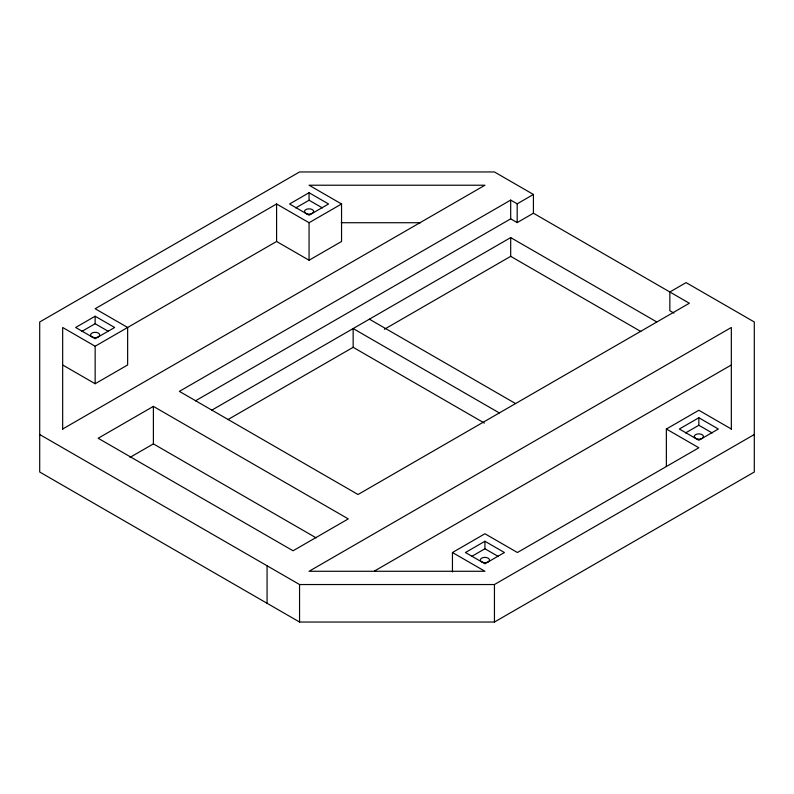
<?xml version="1.0" encoding="UTF-8"?>
<svg xmlns="http://www.w3.org/2000/svg" width="794" height="794" viewBox="0 0 794 794"><rect width="100%" height="100%" fill="white"/><g stroke="black" fill="none" stroke-linecap="round" stroke-linejoin="round"><path stroke-width="1.19" d="M62.666 429.375L62.666 327.475L95.151 346.234L276.59 241.485L309.065 260.233L341.549 241.485L341.549 203.979L309.065 222.727L276.59 203.979L95.151 308.727L127.636 327.475L127.636 364.982L95.151 383.74L62.666 364.982M95.151 316.23L75.658 327.475L95.151 338.73L114.644 327.475L95.151 316.23L95.151 323.734L108.48 331.426M309.065 192.724L289.582 203.979L309.065 215.224L328.557 203.979L309.065 192.724L309.065 200.227L295.735 207.919M81.812 331.426L95.151 323.734M62.666 429.018L484.936 185.22L309.065 185.22L341.549 203.979M153.391 406.379L98.168 438.258L293.055 550.778L348.278 518.899L153.391 406.379L153.391 443.886L316.151 537.856M533.419 213.219L533.419 194.461L517.182 203.84L510.691 200.088L179.375 391.373L358.025 494.513L689.341 303.239L533.419 213.219L517.182 222.598L510.691 218.846L195.453 400.841M130.027 457.374L153.391 443.886M211.849 410.131L510.691 237.595L656.856 321.987M227.908 419.609L353.151 347.306L484.38 423.073M384.375 329.272L510.691 256.353L640.847 331.505M374.44 571.035L731.334 364.982M452.451 571.879L452.451 552.515L484.936 533.766L517.41 552.515L698.849 447.766L666.365 429.018L666.365 466.525M666.365 429.018L698.849 410.26L731.334 429.018M484.936 541.27L465.443 552.515L484.936 563.77L504.418 552.515L484.936 541.27L484.936 548.763L471.596 556.465M698.849 417.763L679.356 429.018L698.849 440.263L718.342 429.018L698.849 417.763L698.849 425.266L712.188 432.958M685.52 432.958L698.849 425.266M39.7 434.507L299.556 584.533L494.444 584.533L754.3 434.507M533.419 194.461L494.444 171.961L299.556 171.961L39.7 321.987L39.7 472.013L299.556 622.039L494.444 622.039L754.3 472.013L754.3 321.987L686.085 282.604L669.848 291.984L669.848 310.732L673.947 313.104M341.271 222.727L420.532 222.727M309.065 200.227L322.404 207.919M369.389 319.178L515.554 403.56M499.317 412.94L353.151 328.547L353.151 347.306M484.936 548.763L498.265 556.465M452.451 552.515L484.936 571.273L309.065 571.273L731.334 327.475L731.334 429.375M517.182 203.84L517.182 222.598M510.691 200.088L510.691 218.846M510.691 237.595L510.691 256.353M494.444 584.533L494.444 622.039M309.065 222.727L309.065 260.233M299.556 584.533L299.556 622.039M276.59 203.979L276.59 241.485M267.072 565.775L267.072 603.281M95.151 346.234L95.151 383.74M92.848 337.281A4.595 2.65 0 0 0 99.746 334.979A4.595 2.65 0 0 0 92.848 332.686A4.595 2.65 0 0 0 92.848 337.281M306.772 213.775A4.595 2.65 0 0 0 313.66 211.472A4.595 2.65 0 0 0 306.772 209.179A4.595 2.65 0 0 0 306.772 213.775M482.633 562.321A4.595 2.65 0 0 0 489.521 560.018A4.595 2.65 0 0 0 482.633 557.725A4.595 2.65 0 0 0 482.633 562.321M695.604 438.387A4.595 2.65 0 0 0 703.286 437.206A4.595 2.65 0 0 0 697.658 433.951A4.595 2.65 0 0 0 695.604 438.387"/></g></svg>
